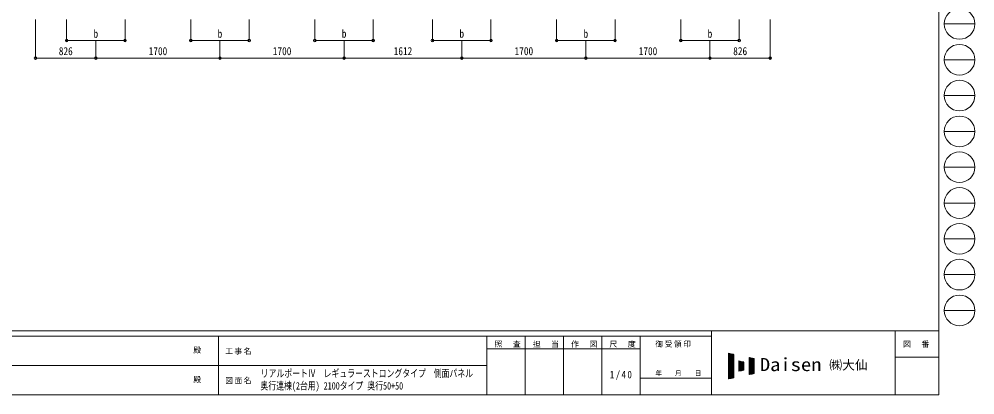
# Model space of a CAD drawing. Units: millimetres at full size. Extents: x -9783 to 9892, y -6828 to 6752.
# Drawn here: x -3200 to 9892, y -6828 to -1688 of the extents above; entities that cross this region are included whole.
import ezdxf
from ezdxf.enums import TextEntityAlignment as Align

# ---------------------------------------------------------------- set-up
doc = ezdxf.new("R2010")
doc.units = ezdxf.units.MM
doc.header["$LTSCALE"] = 35
doc.header["$PDMODE"] = 32
doc.header["$PDSIZE"] = 35
doc.layers.add('0-A_寸法', color=6, linetype='Continuous', lineweight=9)
doc.layers.add('F-0_240', color=7, linetype='Continuous', lineweight=9)
doc.styles.add('ＭＳ ゴシック', font='')
doc.styles.get('ＭＳ ゴシック').set_extended_font_data('MS Gothic')

msp = doc.modelspace()

# ---------------------------------------------------------------- linework, layer by layer
at = {"layer": '0-A_寸法'}
for p, q in [((-2974.99, -2220.17), (-2974.99, -1691.22)), ((-2548.99, -1980.19), (-2548.99, -1691.22)), ((-848.99, -1980.19), (-848.99, -1691.22)), ((851.01, -1980.19), (851.01, -1691.22)), ((3263.01, -1980.19), (3263.01, -1691.22)), ((4963.01, -1980.19), (4963.01, -1691.22)), ((6663.01, -1980.19), (6663.01, -1691.22)), ((7089.01, -2220.17), (7089.01, -1691.22)), ((-2148.99, -2220.17), (-2148.99, -1980.19)), ((-448.99, -2220.17), (-448.99, -1980.19)), ((1251.01, -2220.17), (1251.01, -1980.19)), ((2863.01, -2220.17), (2863.01, -1980.19)), ((4563.01, -2220.17), (4563.01, -1980.19)), ((6263.01, -2220.17), (6263.01, -1980.19)), ((-2974.99, -2220.17), (-2148.99, -2220.17)), ((-2148.99, -2220.17), (-448.99, -2220.17)), ((1251.01, -2220.17), (-448.99, -2220.17)), ((1251.01, -2220.17), (2863.01, -2220.17)), ((2863.01, -2220.17), (4563.01, -2220.17)), ((6263.01, -2220.17), (4563.01, -2220.17)), ((7089.01, -2220.17), (6263.01, -2220.17))]:
    msp.add_line(p, q, dxfattribs=at)
for points in [[(-2548.99, -1980.19), (-1748.99, -1980.19), (-1748.99, -1691.22)], [(-848.99, -1980.19), (-48.99, -1980.19), (-48.99, -1691.22)], [(851.01, -1980.19), (1651.01, -1980.19), (1651.01, -1691.22)], [(3263.01, -1980.19), (2463.01, -1980.19), (2463.01, -1691.22)], [(4963.01, -1980.19), (4163.01, -1980.19), (4163.01, -1691.22)], [(6663.01, -1980.19), (5863.01, -1980.19), (5863.01, -1691.22)]]:
    msp.add_lwpolyline(points, dxfattribs=at)
for p in [(-2548.99, -1980.19), (-1748.99, -1980.19), (-848.99, -1980.19), (-48.99, -1980.19), (851.01, -1980.19), (1651.01, -1980.19), (2463.01, -1980.19), (3263.01, -1980.19), (4163.01, -1980.19), (4963.01, -1980.19), (5863.01, -1980.19), (6663.01, -1980.19), (-2974.99, -2220.17), (-2148.99, -2220.17), (-448.99, -2220.17), (1251.01, -2220.17), (2863.01, -2220.17), (4563.01, -2220.17), (6263.01, -2220.17), (7089.01, -2220.17)]:
    msp.add_point(p, dxfattribs=at)
at = {"layer": 'F-0_240', "color": 5}
for p, q in [((9396.97, 6751.9), (9396.97, -6828.1)), ((-9783.03, -5953.1), (9396.97, -5953.1)), ((6285.75, -5953.1), (6285.75, -6828.1)), ((8801.97, -5953.1), (8801.97, -6828.1)), ((-9783.03, -6023.1), (6285.75, -6023.1)), ((-469.25, -6023.1), (-469.25, -6828.1)), ((3205.75, -6023.1), (3205.75, -6828.1)), ((3730.75, -6023.1), (3730.75, -6828.1)), ((4255.75, -6023.1), (4255.75, -6828.1)), ((4780.75, -6023.1), (4780.75, -6828.1)), ((5305.75, -6023.1), (5305.75, -6828.1)), ((3205.75, -6198.1), (5305.75, -6198.1)), ((8801.97, -6311.85), (9396.97, -6311.85)), ((-3969.25, -6425.6), (3205.75, -6425.6)), ((5305.75, -6600.6), (6285.75, -6600.6)), ((-9783.03, -6828.1), (9396.97, -6828.1))]:
    msp.add_line(p, q, dxfattribs=at)
at = {"layer": 'F-0_240', "color": 4}
for p, q in [((9471.77, -1753.1), (9891.77, -1753.1)), ((9471.77, -2243.1), (9891.77, -2243.1)), ((9471.77, -2733.1), (9891.77, -2733.1)), ((9471.77, -3223.1), (9891.77, -3223.1)), ((9471.77, -3713.1), (9891.77, -3713.1)), ((9471.77, -4203.1), (9891.77, -4203.1)), ((9471.77, -4693.1), (9891.77, -4693.1)), ((9471.77, -5183.1), (9891.77, -5183.1)), ((9471.77, -5673.1), (9891.77, -5673.1))]:
    msp.add_line(p, q, dxfattribs=at)
at = {"layer": 'F-0_240'}
for p, q in [((6519.04, -6259.47), (6589.04, -6274.05)), ((6519.04, -6259.47), (6519.04, -6609.47)), ((6519.04, -6262.76), (6534.85, -6262.76)), ((6519.04, -6266.26), (6551.65, -6266.26)), ((6519.04, -6269.76), (6568.45, -6269.76)), ((6519.04, -6273.26), (6585.25, -6273.26)), ((6519.04, -6276.76), (6589.04, -6276.76)), ((6519.04, -6280.26), (6589.04, -6280.26)), ((6519.04, -6283.76), (6589.04, -6283.76)), ((6521.12, -6609.03), (6521.12, -6259.9)), ((6524.62, -6608.3), (6524.62, -6260.63)), ((6528.12, -6607.58), (6528.12, -6261.36)), ((6531.62, -6606.85), (6531.62, -6262.09)), ((6535.12, -6606.12), (6535.12, -6262.81)), ((6538.62, -6605.39), (6538.62, -6263.54)), ((6542.12, -6604.66), (6542.12, -6264.27)), ((6545.62, -6603.93), (6545.62, -6265)), ((6549.12, -6603.2), (6549.12, -6265.73)), ((6552.62, -6602.47), (6552.62, -6266.46)), ((6556.12, -6601.74), (6556.12, -6267.19)), ((6559.62, -6601.01), (6559.62, -6267.92)), ((6563.12, -6600.28), (6563.12, -6268.65)), ((6566.62, -6599.55), (6566.62, -6269.38)), ((6570.12, -6598.83), (6570.12, -6270.11)), ((6573.62, -6598.1), (6573.62, -6270.84)), ((6577.12, -6597.37), (6577.12, -6271.56)), ((6580.62, -6596.64), (6580.62, -6272.29)), ((6584.12, -6595.91), (6584.12, -6273.02)), ((6587.62, -6595.18), (6587.62, -6273.75)), ((6589.04, -6274.05), (6589.04, -6594.88)), ((6519.04, -6287.26), (6589.04, -6287.26)), ((6519.04, -6290.76), (6589.04, -6290.76)), ((6519.04, -6294.26), (6589.04, -6294.26)), ((6519.04, -6297.76), (6589.04, -6297.76)), ((6519.04, -6301.26), (6589.04, -6301.26)), ((6519.04, -6304.76), (6589.04, -6304.76)), ((6519.04, -6308.26), (6589.04, -6308.26)), ((6519.04, -6311.76), (6589.04, -6311.76)), ((6519.04, -6315.26), (6589.04, -6315.26)), ((6519.04, -6318.76), (6589.04, -6318.76)), ((6519.04, -6322.26), (6589.04, -6322.26)), ((6519.04, -6325.76), (6589.04, -6325.76)), ((6519.04, -6329.26), (6589.04, -6329.26)), ((6519.04, -6332.76), (6589.04, -6332.76)), ((6519.04, -6336.26), (6589.04, -6336.26)), ((6519.04, -6339.76), (6589.04, -6339.76)), ((6519.04, -6343.26), (6589.04, -6343.26)), ((6519.04, -6346.76), (6589.04, -6346.76)), ((6519.04, -6350.26), (6589.04, -6350.26)), ((6519.04, -6353.76), (6589.04, -6353.76)), ((6519.04, -6357.26), (6589.04, -6357.26)), ((6519.04, -6360.76), (6589.04, -6360.76)), ((6519.04, -6364.26), (6589.04, -6364.26)), ((6519.04, -6367.76), (6589.04, -6367.76)), ((6519.04, -6371.26), (6589.04, -6371.26)), ((6519.04, -6374.76), (6589.04, -6374.76)), ((6519.04, -6378.26), (6589.04, -6378.26)), ((6519.04, -6381.76), (6589.04, -6381.76)), ((6519.04, -6385.26), (6589.04, -6385.26)), ((6519.04, -6388.76), (6589.04, -6388.76)), ((6519.04, -6392.26), (6589.04, -6392.26)), ((6519.04, -6395.76), (6589.04, -6395.76)), ((6519.04, -6399.26), (6589.04, -6399.26)), ((6519.04, -6402.76), (6589.04, -6402.76)), ((6519.04, -6406.26), (6589.04, -6406.26)), ((6519.04, -6409.76), (6589.04, -6409.76)), ((6519.04, -6413.26), (6589.04, -6413.26)), ((6659.04, -6364.47), (6729.04, -6379.05)), ((6659.04, -6364.47), (6659.04, -6504.47)), ((6659.04, -6367.76), (6674.85, -6367.76)), ((6659.04, -6371.26), (6691.65, -6371.26)), ((6659.04, -6374.76), (6708.45, -6374.76)), ((6659.04, -6378.26), (6725.25, -6378.26)), ((6659.04, -6381.76), (6729.04, -6381.76)), ((6659.04, -6385.26), (6729.04, -6385.26)), ((6659.04, -6388.76), (6729.04, -6388.76)), ((6659.04, -6392.26), (6729.04, -6392.26)), ((6659.04, -6395.76), (6729.04, -6395.76)), ((6659.04, -6399.26), (6729.04, -6399.26)), ((6659.04, -6402.76), (6729.04, -6402.76)), ((6659.04, -6406.26), (6729.04, -6406.26)), ((6659.04, -6409.76), (6729.04, -6409.76)), ((6659.04, -6413.26), (6729.04, -6413.26)), ((6661.12, -6504.03), (6661.12, -6364.9)), ((6664.62, -6503.3), (6664.62, -6365.63)), ((6668.12, -6502.58), (6668.12, -6366.36)), ((6671.62, -6501.85), (6671.62, -6367.09)), ((6675.12, -6501.12), (6675.12, -6367.81)), ((6678.62, -6500.39), (6678.62, -6368.54)), ((6682.12, -6499.66), (6682.12, -6369.27)), ((6685.62, -6498.93), (6685.62, -6370)), ((6689.12, -6498.2), (6689.12, -6370.73)), ((6692.62, -6497.47), (6692.62, -6371.46)), ((6696.12, -6496.74), (6696.12, -6372.19)), ((6699.62, -6496.01), (6699.62, -6372.92)), ((6703.12, -6495.28), (6703.12, -6373.65)), ((6706.62, -6494.55), (6706.62, -6374.38)), ((6710.12, -6493.83), (6710.12, -6375.11)), ((6713.62, -6493.1), (6713.62, -6375.84)), ((6717.12, -6492.37), (6717.12, -6376.56)), ((6720.62, -6491.64), (6720.62, -6377.29)), ((6724.12, -6490.91), (6724.12, -6378.02)), ((6727.62, -6490.18), (6727.62, -6378.75)), ((6729.04, -6379.05), (6729.04, -6489.88)), ((6799.04, -6317.8), (6869.04, -6332.38)), ((6799.04, -6317.8), (6799.04, -6551.13)), ((6799.04, -6318.76), (6803.65, -6318.76)), ((6799.04, -6322.26), (6820.45, -6322.26)), ((6799.04, -6325.76), (6837.25, -6325.76)), ((6799.04, -6329.26), (6854.05, -6329.26)), ((6799.04, -6332.76), (6869.04, -6332.76)), ((6799.04, -6336.26), (6869.04, -6336.26)), ((6799.04, -6339.76), (6869.04, -6339.76)), ((6799.04, -6343.26), (6869.04, -6343.26)), ((6799.04, -6346.76), (6869.04, -6346.76)), ((6799.04, -6350.26), (6869.04, -6350.26)), ((6799.04, -6353.76), (6869.04, -6353.76)), ((6799.04, -6357.26), (6869.04, -6357.26)), ((6799.04, -6360.76), (6869.04, -6360.76)), ((6799.04, -6364.26), (6869.04, -6364.26)), ((6799.04, -6367.76), (6869.04, -6367.76)), ((6799.04, -6371.26), (6869.04, -6371.26)), ((6799.04, -6374.76), (6869.04, -6374.76)), ((6799.04, -6378.26), (6869.04, -6378.26)), ((6799.04, -6381.76), (6869.04, -6381.76)), ((6799.04, -6385.26), (6869.04, -6385.26)), ((6799.04, -6388.76), (6869.04, -6388.76)), ((6799.04, -6392.26), (6869.04, -6392.26)), ((6799.04, -6395.76), (6869.04, -6395.76)), ((6799.04, -6399.26), (6869.04, -6399.26)), ((6799.04, -6402.76), (6869.04, -6402.76)), ((6799.04, -6406.26), (6869.04, -6406.26)), ((6799.04, -6409.76), (6869.04, -6409.76)), ((6799.04, -6413.26), (6869.04, -6413.26)), ((6801.12, -6550.7), (6801.12, -6318.23)), ((6804.62, -6549.97), (6804.62, -6318.96)), ((6808.12, -6549.24), (6808.12, -6319.69)), ((6811.62, -6548.51), (6811.62, -6320.42)), ((6815.12, -6547.78), (6815.12, -6321.15)), ((6818.62, -6547.05), (6818.62, -6321.88)), ((6822.12, -6546.33), (6822.12, -6322.61)), ((6825.62, -6545.6), (6825.62, -6323.34)), ((6829.12, -6544.87), (6829.12, -6324.06)), ((6832.62, -6544.14), (6832.62, -6324.79)), ((6836.12, -6543.41), (6836.12, -6325.52)), ((6839.62, -6542.68), (6839.62, -6326.25)), ((6843.12, -6541.95), (6843.12, -6326.98)), ((6846.62, -6541.22), (6846.62, -6327.71)), ((6850.12, -6540.49), (6850.12, -6328.44)), ((6853.62, -6539.76), (6853.62, -6329.17)), ((6857.12, -6539.03), (6857.12, -6329.9)), ((6860.62, -6538.3), (6860.62, -6330.63)), ((6864.12, -6537.58), (6864.12, -6331.36)), ((6867.62, -6536.85), (6867.62, -6332.09)), ((6869.04, -6332.38), (6869.04, -6536.55)), ((6519.04, -6416.76), (6589.04, -6416.76)), ((6519.04, -6420.26), (6589.04, -6420.26)), ((6519.04, -6423.76), (6589.04, -6423.76)), ((6519.04, -6427.26), (6589.04, -6427.26)), ((6519.04, -6430.76), (6589.04, -6430.76)), ((6519.04, -6434.26), (6589.04, -6434.26)), ((6519.04, -6437.76), (6589.04, -6437.76)), ((6519.04, -6441.26), (6589.04, -6441.26)), ((6519.04, -6444.76), (6589.04, -6444.76)), ((6519.04, -6448.26), (6589.04, -6448.26)), ((6519.04, -6451.76), (6589.04, -6451.76)), ((6519.04, -6455.26), (6589.04, -6455.26)), ((6519.04, -6458.76), (6589.04, -6458.76)), ((6519.04, -6462.26), (6589.04, -6462.26)), ((6519.04, -6465.76), (6589.04, -6465.76)), ((6519.04, -6469.26), (6589.04, -6469.26)), ((6519.04, -6472.76), (6589.04, -6472.76)), ((6519.04, -6476.26), (6589.04, -6476.26)), ((6519.04, -6479.76), (6589.04, -6479.76)), ((6519.04, -6483.26), (6589.04, -6483.26)), ((6519.04, -6486.76), (6589.04, -6486.76)), ((6519.04, -6490.26), (6589.04, -6490.26)), ((6519.04, -6493.76), (6589.04, -6493.76)), ((6519.04, -6497.26), (6589.04, -6497.26)), ((6519.04, -6500.76), (6589.04, -6500.76)), ((6519.04, -6504.26), (6589.04, -6504.26)), ((6519.04, -6507.76), (6589.04, -6507.76)), ((6519.04, -6511.26), (6589.04, -6511.26)), ((6519.04, -6514.76), (6589.04, -6514.76)), ((6519.04, -6518.26), (6589.04, -6518.26)), ((6519.04, -6521.76), (6589.04, -6521.76)), ((6519.04, -6525.26), (6589.04, -6525.26)), ((6519.04, -6528.76), (6589.04, -6528.76)), ((6519.04, -6532.26), (6589.04, -6532.26)), ((6519.04, -6535.76), (6589.04, -6535.76)), ((6519.04, -6539.26), (6589.04, -6539.26)), ((6519.04, -6542.76), (6589.04, -6542.76)), ((6659.04, -6416.76), (6729.04, -6416.76)), ((6659.04, -6420.26), (6729.04, -6420.26)), ((6659.04, -6423.76), (6729.04, -6423.76)), ((6659.04, -6427.26), (6729.04, -6427.26)), ((6659.04, -6430.76), (6729.04, -6430.76)), ((6659.04, -6434.26), (6729.04, -6434.26)), ((6659.04, -6437.76), (6729.04, -6437.76)), ((6659.04, -6441.26), (6729.04, -6441.26)), ((6659.04, -6444.76), (6729.04, -6444.76)), ((6659.04, -6448.26), (6729.04, -6448.26)), ((6659.04, -6451.76), (6729.04, -6451.76)), ((6659.04, -6455.26), (6729.04, -6455.26)), ((6659.04, -6458.76), (6729.04, -6458.76)), ((6659.04, -6462.26), (6729.04, -6462.26)), ((6659.04, -6465.76), (6729.04, -6465.76)), ((6659.04, -6469.26), (6729.04, -6469.26)), ((6659.04, -6472.76), (6729.04, -6472.76)), ((6659.04, -6476.26), (6729.04, -6476.26)), ((6659.04, -6479.76), (6729.04, -6479.76)), ((6659.04, -6483.26), (6729.04, -6483.26)), ((6659.04, -6486.76), (6729.04, -6486.76)), ((6659.04, -6504.47), (6729.04, -6489.88)), ((6659.04, -6490.26), (6727.23, -6490.26)), ((6659.04, -6493.76), (6710.43, -6493.76)), ((6659.04, -6497.26), (6693.63, -6497.26)), ((6659.04, -6500.76), (6676.83, -6500.76)), ((6659.04, -6504.26), (6660.03, -6504.26)), ((6799.04, -6416.76), (6869.04, -6416.76)), ((6799.04, -6420.26), (6869.04, -6420.26)), ((6799.04, -6423.76), (6869.04, -6423.76)), ((6799.04, -6427.26), (6869.04, -6427.26)), ((6799.04, -6430.76), (6869.04, -6430.76)), ((6799.04, -6434.26), (6869.04, -6434.26)), ((6799.04, -6437.76), (6869.04, -6437.76)), ((6799.04, -6441.26), (6869.04, -6441.26)), ((6799.04, -6444.76), (6869.04, -6444.76)), ((6799.04, -6448.26), (6869.04, -6448.26)), ((6799.04, -6451.76), (6869.04, -6451.76)), ((6799.04, -6455.26), (6869.04, -6455.26)), ((6799.04, -6458.76), (6869.04, -6458.76)), ((6799.04, -6462.26), (6869.04, -6462.26)), ((6799.04, -6465.76), (6869.04, -6465.76)), ((6799.04, -6469.26), (6869.04, -6469.26)), ((6799.04, -6472.76), (6869.04, -6472.76)), ((6799.04, -6476.26), (6869.04, -6476.26)), ((6799.04, -6479.76), (6869.04, -6479.76)), ((6799.04, -6483.26), (6869.04, -6483.26)), ((6799.04, -6486.76), (6869.04, -6486.76)), ((6799.04, -6490.26), (6869.04, -6490.26)), ((6799.04, -6493.76), (6869.04, -6493.76)), ((6799.04, -6497.26), (6869.04, -6497.26)), ((6799.04, -6500.76), (6869.04, -6500.76)), ((6799.04, -6504.26), (6869.04, -6504.26)), ((6799.04, -6507.76), (6869.04, -6507.76)), ((6799.04, -6511.26), (6869.04, -6511.26)), ((6799.04, -6514.76), (6869.04, -6514.76)), ((6799.04, -6518.26), (6869.04, -6518.26)), ((6799.04, -6521.76), (6869.04, -6521.76)), ((6799.04, -6525.26), (6869.04, -6525.26)), ((6799.04, -6528.76), (6869.04, -6528.76)), ((6799.04, -6532.26), (6869.04, -6532.26)), ((6799.04, -6535.76), (6869.04, -6535.76)), ((6869.04, -6536.55), (6799.04, -6551.13)), ((6799.04, -6539.26), (6856.03, -6539.26)), ((6799.04, -6542.76), (6839.23, -6542.76)), ((6519.04, -6546.26), (6589.04, -6546.26)), ((6519.04, -6549.76), (6589.04, -6549.76)), ((6519.04, -6553.26), (6589.04, -6553.26)), ((6519.04, -6556.76), (6589.04, -6556.76)), ((6519.04, -6560.26), (6589.04, -6560.26)), ((6519.04, -6563.76), (6589.04, -6563.76)), ((6519.04, -6567.26), (6589.04, -6567.26)), ((6519.04, -6570.76), (6589.04, -6570.76)), ((6519.04, -6574.26), (6589.04, -6574.26)), ((6519.04, -6577.76), (6589.04, -6577.76)), ((6519.04, -6581.26), (6589.04, -6581.26)), ((6519.04, -6584.76), (6589.04, -6584.76)), ((6519.04, -6588.26), (6589.04, -6588.26)), ((6519.04, -6591.76), (6589.04, -6591.76)), ((6589.04, -6594.88), (6519.04, -6609.47)), ((6519.04, -6595.26), (6587.23, -6595.26)), ((6519.04, -6598.76), (6570.43, -6598.76)), ((6519.04, -6602.26), (6553.63, -6602.26)), ((6519.04, -6605.76), (6536.83, -6605.76)), ((6519.04, -6609.26), (6520.03, -6609.26)), ((6799.04, -6546.26), (6822.43, -6546.26)), ((6799.04, -6549.76), (6805.63, -6549.76))]:
    msp.add_line(p, q, dxfattribs=at)
at = {"layer": 'F-0_240', "color": 4}
for centre in [(9681.77, -1753.1), (9681.77, -2243.1), (9681.77, -2733.1), (9681.77, -3223.1), (9681.77, -3713.1), (9681.77, -4203.1), (9681.77, -4693.1), (9681.77, -5183.1), (9681.77, -5673.1)]:
    msp.add_circle(centre, 210, dxfattribs=at)

# ---------------------------------------------------------------- texts
at = {"layer": '0-A_寸法', "color": 7, "style": 'ＭＳ ゴシック', "width": 0.85}
for s, p in [('b', (-2180.49, -1975.19)), ('b', (-480.49, -1975.19)), ('b', (1219.51, -1975.19)), ('b', (2831.51, -1975.19)), ('b', (4531.51, -1975.19)), ('b', (6231.51, -1975.19)), ('826', (-2656.49, -2213.17)), ('1700', (-1424.99, -2213.17)), ('1700', (275.01, -2213.17)), ('1612', (1931.01, -2213.17)), ('1700', (3587.01, -2213.17)), ('1700', (5287.01, -2213.17)), ('826', (6581.51, -2213.17))]:
    msp.add_text(s, height=110, dxfattribs=at).set_placement(p, align=Align.BOTTOM_LEFT)
at = {"layer": 'F-0_240', "style": 'ＭＳ ゴシック'}
for s, height, p in [('殿', 76.98, (-814.24, -6276.85)), ('㈱大仙\u3000', 128.3, (7898.35, -6521.97)), ('年\u3000\u3000月\u3000\u3000日', 64.15, (5515.76, -6583.1)), ('殿', 76.98, (-814.24, -6679.35))]:
    msp.add_text(s, height=height, dxfattribs=at).set_placement(p, align=Align.BOTTOM_LEFT)
for s, height, width, p in [('Daisen', 179.6, 1.15, (6947.05, -6556.97)), ('リアルポートⅣ\u3000レギュラーストロングタイプ\u3000側面パネル', 102.6, 0.75, (109.35, -6616.22)), ('奥行連棟(2台用) 2100タイプ 奥行50+50', 102.6, 0.75, (105.77, -6786.55))]:
    msp.add_text(s, height=height, dxfattribs=dict(at, width=width)).set_placement(p, align=Align.BOTTOM_LEFT)
at = {"layer": 'F-0_240', "attachment_point": 7, "style": 'ＭＳ ゴシック'}
for s, insert, char_height in [('\\T1.17;照\u3000査', (3310.76, -6180.6), 76.98), ('\\T1.17;担\u3000当', (3835.76, -6180.6), 76.98), ('\\T1.17;作\u3000図', (4360.75, -6180.6), 76.98), ('\\T1.17;尺\u3000度', (4885.76, -6180.6), 76.98), ('\\T1.17;御受領印', (5515.75, -6180.6), 76.98), ('\\T1.17;図\u3000番', (8906.97, -6180.6), 76.98), ('\\T1.17;工事名', (-376.96, -6276.85), 76.98), ('\\T1.28;\\W0.9;1/40', (4890.13, -6626.85), 102.6), ('\\T1.17;図面名', (-376.96, -6679.35), 76.98)]:
    msp.add_mtext(s, dxfattribs=dict(at, insert=insert, char_height=char_height))

doc.saveas('drawing.dxf')
